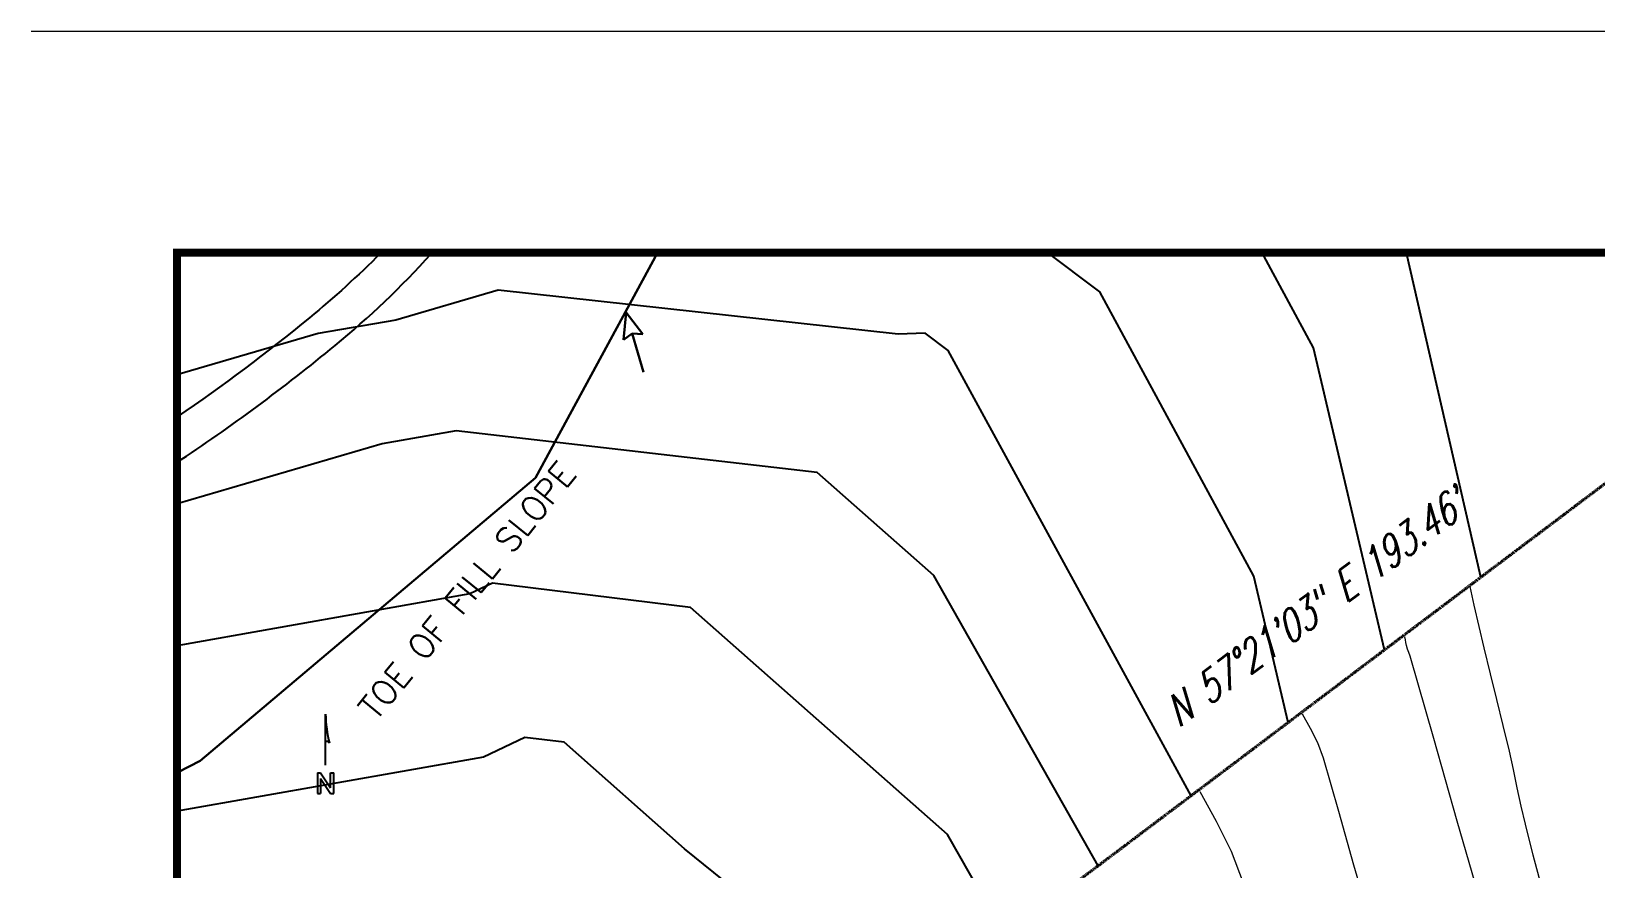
# Model space of a CAD drawing. Header units: inches. Extents: x 2775 to 17527, y 515 to 14737.
# Drawn here: x 5102 to 6635, y 7855 to 8675 of the extents above; entities that cross this region are included whole.
import ezdxf

# ---------------------------------------------------------------- set-up
doc = ezdxf.new("R2010")
doc.units = ezdxf.units.IN
doc.header["$LTSCALE"] = 0.5
doc.header["$MEASUREMENT"] = 0
doc.linetypes.add('PHANTOM', pattern=[2.5, 1.25, -0.25, 0.25, -0.25, 0.25, -0.25])
for name, color, linetype in [('CTR', 251, 'CONTINUOUS'), ('CTRINDEX', 7, 'CONTINUOUS'), ('D-SCRATCH', 4, 'CONTINUOUS'), ('LAYER_2', 7, 'CONTINUOUS'), ('TEXT', 7, 'CONTINUOUS'), ('TITLE BLOCK', 7, 'CONTINUOUS')]:
    doc.layers.add(name, color=color, linetype=linetype)
for name, color, linetype, lineweight in [('Object', 4, 'CONTINUOUS', 30), ('V-BNDY', 3, 'PHANTOM', 40), ('VX-TOPO-MINR', 7, 'CONTINUOUS', 5)]:
    doc.layers.add(name, color=color, linetype=linetype, lineweight=lineweight)
doc.styles.add('EXIST', font='romans.shx', dxfattribs={"width": 0.75, "oblique": 20, "height": 12})
doc.styles.get("Standard").update_dxf_attribs({"font": 'romans.shx', "width": 0.75})

msp = doc.modelspace()

# ---------------------------------------------------------------- linework, layer by layer
at = {"layer": 'CTR', "color": 6}
for points, elevation in [([(6427.49498136406, 8069.004776591438), (6358.061605876695, 8364.974457974246), (6307.29115532303, 8458.745086518345)], -33286.18938463544), ([(6521.95100701312, 8140.224866737594), (6448.881582606482, 8459.502433154157)], -33262.18895671406), ([(6238.02862252573, 7926.14664696542), (5999.90365566923, 8362.294837922542), (5977.296393158464, 8379.317662114472), (5950.937655645217, 8378.569454710836), (5559.105012332864, 8421.507899171178), (5458.786774661412, 8392.110877825273), (5382.60604806777, 8379.171955330445), (5244.190686584239, 8338.633522474089)], -33334.19024047819), ([(6146.89537322901, 7857.431938871116), (5985.785516141641, 8142.092209743477), (5871.637940673051, 8242.897394957614), (5517.803117436185, 8283.805046824145), (5445.347365786334, 8270.942894614633), (5244.515128618123, 8212.124104022514)], -33358.19066839957), ([(6055.79900142291, 7788.745036501102), (5999.465433383699, 7888.279162017369), (5747.584057855289, 8110.718829333112), (5553.443851773623, 8134.506008531474), (5531.20343767736, 8123.886005607783), (5244.166171399281, 8072.931913978032)], -33382.19109632094), ([(5948.194548904623, 7707.610998139642), (5741.649661095702, 7874.227433404416), (5623.530175037555, 7978.540263708624), (5585.007767176923, 7983.260251584527), (5544.603757918507, 7963.966964391449), (5248.079500204562, 7911.795182066519)], -33406.19152424231)]:
    msp.add_lwpolyline(points, dxfattribs=dict(at, elevation=elevation))
at = {"layer": 'CTRINDEX', "color": 6, "elevation": -33310.18981255682}
msp.add_lwpolyline([(6333.042283656214, 7997.787195721636), (6299.384597079727, 8141.257892662478), (6148.552897057629, 8419.836931477437), (6095.994101574717, 8459.412671123946)], dxfattribs=at)
at = {"layer": 'D-SCRATCH'}
msp.add_lwpolyline([(5243.456489629846, 8252.125483262247, 0.02625095359629259), (5399.146206146976, 8367.231253205004, 0.03624433306680313), (5493.464753587315, 8457.161027225284, -0.064383814529348)], format="xyb", dxfattribs=at)
at = {"layer": 'LAYER_2', "elevation": -44590.39093560335}
msp.add_lwpolyline([(5443.748118883974, 8457.707287059682, -0.02491370065806195), (5374.172260029511, 8394.576101561355, -0.02180611235622485), (5244.583479540197, 8297.394719310061)], format="xyb", dxfattribs=at)
at = {"layer": 'Object'}
for p, q in [((5595.522179740844, 8237.673756432476), (5715.082655907461, 8458.19994998081)), ((5684.537633710908, 8399.613840876526), (5681.929858939568, 8373.021639245717)), ((5684.537633710908, 8399.613840876526), (5700.841166140318, 8378.444511478727)), ((5681.929858939568, 8373.021639245717), (5690.382773050743, 8379.229951871162)), ((5690.382773050743, 8379.229951871162), (5701.27700231204, 8341.238255326654)), ((5700.841166140318, 8378.444511478727), (5690.382773050743, 8379.229951871162)), ((5266.837085430452, 7960.290904023451), (5595.522179740844, 8237.673756432476)), ((5244.681506257429, 7948.854061153605), (5266.837085430452, 7960.290904023451))]:
    msp.add_line(p, q, dxfattribs=at)
at = {"layer": 'TEXT'}
for p, q in [((5389.838934505443, 7955.948892246761), (5389.838934505443, 8005.948892246761)), ((5381.875419514995, 7948.45483251989), (5381.875419514995, 7928.45483251989)), ((5381.875419514995, 7948.45483251989), (5384.875419514995, 7948.45483251989)), ((5384.875419514995, 7948.45483251989), (5394.875419514995, 7933.802248578755)), ((5384.875419514995, 7943.107416461025), (5394.875419514995, 7928.45483251989)), ((5384.875419514995, 7943.107416461025), (5384.875419514995, 7928.45483251989)), ((5394.875419514995, 7933.802248578755), (5394.875419514995, 7948.45483251989)), ((5394.875419514995, 7948.45483251989), (5397.875419514995, 7948.45483251989)), ((5397.875419514995, 7928.45483251989), (5397.875419514995, 7948.45483251989)), ((5381.875419514995, 7928.45483251989), (5384.875419514995, 7928.45483251989)), ((5394.875419514995, 7928.45483251989), (5397.875419514995, 7928.45483251989))]:
    msp.add_line(p, q, dxfattribs=at)
for centre, radius, start, end in [((5525.178429296177, 8009.612767454762, -44590.39093560335), 135.3890794405186, 181.5507175184948, 193.6476909840028), ((5391.160130327424, 7976.857307190572, -44590.39093560335), 2.582349499966919, 18.28657540066495, 120.7721634307782)]:
    msp.add_arc(centre, radius, start, end, dxfattribs=at)
at = {"layer": 'TITLE BLOCK', "color": 7, "linetype": 'Continuous', "lineweight": 0, "ltscale": 0.5}
msp.add_line((5101.510407050926, 8675.201461579734, 48504.86482910006), (10381.60512534729, 8675.201461592074, 48504.86482910006), dxfattribs=at)
at = {"layer": 'TITLE BLOCK', "color": 7, "linetype": 'Continuous', "lineweight": 30, "ltscale": 0.5, "const_width": 7.905726375178934, "elevation": 48504.86482910007}
msp.add_lwpolyline([(5401.292332306681, 1417.014380831045), (10240.40700782012, 1417.014380854406), (10240.40700781427, 658.0646488265002), (5244.268552388433, 658.0646488265002), (5244.268552391373, 8458.213559470769), (10240.40700782012, 8458.213559482443), (10240.40700782012, 1417.014380854406)], dxfattribs=at)
at = {"layer": 'V-BNDY'}
msp.add_line((5653.92919671157, 7485.734153691996), (6944.826902482358, 8459.074396865512), dxfattribs=at)
at = {"layer": 'VX-TOPO-MINR'}
msp.add_lwpolyline([(6642.874148847402, 7632.368548956174), (6630.698469050887, 7663.816455046288), (6619.308238466427, 7695.522118037427), (6609.414108352475, 7727.717714128938), (6606.182352000227, 7740.040151915789), (6603.133666281999, 7752.404246687104), (6600.135361557524, 7764.778838510576), (6597.0547481865, 7777.132767453854), (6589.198352918433, 7807.382644064835), (6581.261104919628, 7837.613665070903), (6573.379103745639, 7867.859557595703), (6565.688448951989, 7898.154048762814), (6561.519836165964, 7916.01385105707), (6557.692897804003, 7933.953554787283), (6553.9350216355, 7951.909085195079), (6549.97359542987, 7969.816367521996), (6543.895466481941, 7995.112871296727), (6537.591260831292, 8020.356574718016), (6531.275895956654, 8045.601270038713), (6525.164289336791, 8070.900749511708), (6515.53644566915, 8113.007957161116), (6511.647975097863, 8131.020737783539)], dxfattribs=at)
at = {"layer": 'VX-TOPO-MINR', "ltscale": 50}
for points in [[(6640.555899548001, 7415.450608526092), (6616.948993346553, 7489.120558846689), (6594.21726899948, 7563.050677711542), (6583.485901961649, 7604.278312107391), (6573.865420344241, 7645.811347852708), (6563.158569761486, 7687.045782076631), (6549.697280371694, 7731.530381132732), (6535.871382457814, 7775.90950107372), (6522.306014072634, 7820.360763203536), (6498.903798521606, 7901.129872687263), (6475.99750821103, 7982.055375845262), (6452.743269132457, 8062.862310901275), (6451.556923044092, 8066.395520807211), (6450.255234566745, 8069.892537277068), (6449.070931861836, 8073.426458024429), (6448.449050497093, 8076.192445920024), (6447.981775712633, 8078.997241428858), (6447.373997661474, 8081.766796247672)], [(6412.837675645236, 7805.855263914898), (6397.661214882675, 7858.193425248774), (6382.957149686928, 7910.680883429164), (6367.742568899126, 7963.060578180856), (6362.122905455755, 7977.873955599758), (6355.039135900368, 7992.109931369104), (6347.365502498827, 8006.059278894632)], [(6289.265766920062, 7840.515990430228), (6277.566298546909, 7871.355673688481), (6262.818736044136, 7900.993275646728), (6246.843147435862, 7930.034151821121)]]:
    msp.add_lwpolyline(points, dxfattribs=at)

# ---------------------------------------------------------------- texts
at = {"layer": 'TEXT'}
msp.add_text('TOE OF FILL SLOPE', height=24.00042792137559, rotation=50.84981957765829, dxfattribs=at).set_placement((5439.254086346743, 7998.411947122546, -32614.17740283693))
at = {"layer": 'TEXT', "insert": (6207.891432009846, 8016.003034537807), "char_height": 30.00053490171948, "attachment_point": 1, "rotation": 36.748333333333335, "style": 'EXIST'}
msp.add_mtext('N 57°21\'03" E 193.46\'\\P   ', dxfattribs=at)

doc.saveas('drawing.dxf')
